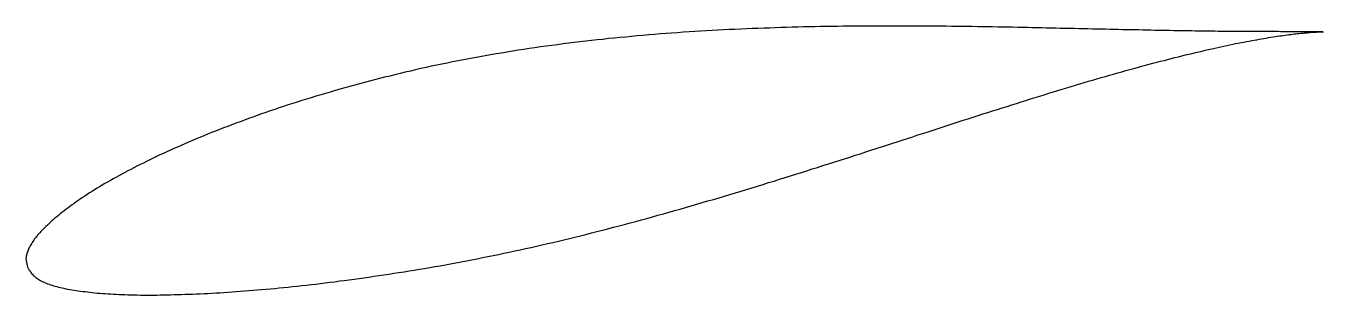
# Model space of a CAD drawing. Header units: metres. Extents: x -37 to 74, y -9 to 14.
import ezdxf

# ---------------------------------------------------------------- set-up
doc = ezdxf.new("R2010")
doc.units = ezdxf.units.M

msp = doc.modelspace()

# ---------------------------------------------------------------- linework, layer by layer
msp.add_lwpolyline([(74.44, 13.48), (74.43, 13.48), (74.43, 13.48), (74.42, 13.49), (74.4, 13.49), (74.38, 13.49), (74.36, 13.49), (74.33, 13.49), (74.3, 13.49), (74.26, 13.5), (74.22, 13.5), (74.17, 13.5), (74.12, 13.5), (74.07, 13.5), (74.01, 13.5), (73.94, 13.5), (73.87, 13.5), (73.8, 13.51), (73.73, 13.51), (73.65, 13.51), (73.56, 13.51), (73.47, 13.51), (73.38, 13.51), (73.28, 13.51), (73.18, 13.51), (73.07, 13.51), (72.96, 13.51), (72.85, 13.51), (72.73, 13.51), (72.6, 13.51), (72.48, 13.51), (72.34, 13.51), (72.21, 13.51), (72.07, 13.51), (71.92, 13.51), (71.78, 13.51), (71.62, 13.51), (71.47, 13.51), (71.31, 13.51), (71.14, 13.51), (70.97, 13.51), (70.8, 13.51), (70.62, 13.52), (70.44, 13.52), (70.25, 13.52), (70.06, 13.52), (69.87, 13.52), (69.67, 13.52), (69.47, 13.52), (69.27, 13.52), (69.06, 13.52), (68.84, 13.52), (68.62, 13.52), (68.4, 13.52), (68.18, 13.52), (67.95, 13.52), (67.71, 13.52), (67.48, 13.53), (67.24, 13.53), (66.99, 13.53), (66.74, 13.53), (66.49, 13.53), (66.23, 13.54), (65.97, 13.54), (65.71, 13.54), (65.44, 13.54), (65.17, 13.55), (64.89, 13.55), (64.62, 13.55), (64.33, 13.56), (64.05, 13.56), (63.76, 13.57), (63.46, 13.57), (63.17, 13.58), (62.87, 13.58), (62.56, 13.58), (62.26, 13.59), (61.94, 13.59), (61.63, 13.6), (61.31, 13.61), (60.99, 13.61), (60.67, 13.62), (60.34, 13.62), (60.01, 13.63), (59.67, 13.64), (59.34, 13.64), (58.99, 13.65), (58.65, 13.66), (58.3, 13.66), (57.95, 13.67), (57.6, 13.68), (57.24, 13.68), (56.88, 13.69), (56.52, 13.7), (56.15, 13.71), (55.78, 13.72), (55.41, 13.72), (55.04, 13.73), (54.66, 13.74), (54.28, 13.75), (53.89, 13.76), (53.51, 13.77), (53.12, 13.78), (52.73, 13.78), (52.33, 13.79), (51.93, 13.8), (51.53, 13.81), (51.13, 13.82), (50.72, 13.83), (50.32, 13.84), (49.91, 13.85), (49.49, 13.85), (49.08, 13.86), (48.66, 13.87), (48.24, 13.88), (47.82, 13.89), (47.39, 13.9), (46.97, 13.9), (46.54, 13.91), (46.1, 13.92), (45.67, 13.93), (45.23, 13.93), (44.8, 13.94), (44.36, 13.95), (43.91, 13.95), (43.47, 13.96), (43.02, 13.97), (42.58, 13.97), (42.13, 13.98), (41.67, 13.98), (41.22, 13.99), (40.76, 13.99), (40.31, 13.99), (39.85, 14), (39.39, 14), (38.93, 14), (38.46, 14), (38, 14), (37.53, 14), (37.06, 14), (36.59, 14), (36.12, 14), (35.65, 14), (35.18, 14), (34.7, 13.99), (34.22, 13.99), (33.75, 13.99), (33.27, 13.98), (32.79, 13.97), (32.31, 13.97), (31.83, 13.96), (31.34, 13.95), (30.86, 13.94), (30.38, 13.93), (29.89, 13.92), (29.41, 13.91), (28.92, 13.9), (28.43, 13.88), (27.94, 13.87), (27.45, 13.85), (26.96, 13.83), (26.47, 13.82), (25.98, 13.8), (25.49, 13.78), (25, 13.76), (24.51, 13.74), (24.01, 13.71), (23.52, 13.69), (23.03, 13.66), (22.54, 13.64), (22.04, 13.61), (21.55, 13.58), (21.05, 13.55), (20.56, 13.52), (20.07, 13.49), (19.57, 13.46), (19.08, 13.42), (18.58, 13.39), (18.09, 13.35), (17.6, 13.32), (17.1, 13.28), (16.61, 13.24), (16.12, 13.19), (15.62, 13.15), (15.13, 13.11), (14.64, 13.06), (14.15, 13.01), (13.66, 12.97), (13.17, 12.92), (12.67, 12.86), (12.19, 12.81), (11.7, 12.76), (11.21, 12.7), (10.72, 12.65), (10.23, 12.59), (9.75, 12.53), (9.26, 12.47), (8.78, 12.4), (8.3, 12.34), (7.81, 12.27), (7.33, 12.21), (6.85, 12.14), (6.37, 12.07), (5.9, 12), (5.42, 11.92), (4.94, 11.85), (4.47, 11.77), (4, 11.69), (3.52, 11.61), (3.05, 11.53), (2.58, 11.45), (2.12, 11.37), (1.65, 11.28), (1.18, 11.2), (0.72, 11.11), (0.26, 11.02), (-0.2, 10.93), (-0.66, 10.83), (-1.12, 10.74), (-1.57, 10.64), (-2.03, 10.55), (-2.48, 10.45), (-2.93, 10.35), (-3.38, 10.25), (-3.82, 10.14), (-4.27, 10.04), (-4.71, 9.94), (-5.15, 9.83), (-5.59, 9.72), (-6.03, 9.61), (-6.46, 9.5), (-6.89, 9.39), (-7.33, 9.28), (-7.75, 9.17), (-8.18, 9.05), (-8.6, 8.94), (-9.03, 8.82), (-9.45, 8.71), (-9.86, 8.59), (-10.28, 8.47), (-10.69, 8.35), (-11.1, 8.23), (-11.51, 8.11), (-11.92, 7.99), (-12.32, 7.86), (-12.72, 7.74), (-13.12, 7.62), (-13.52, 7.49), (-13.91, 7.37), (-14.3, 7.24), (-14.69, 7.11), (-15.08, 6.99), (-15.46, 6.86), (-15.84, 6.73), (-16.22, 6.6), (-16.59, 6.47), (-16.96, 6.34), (-17.33, 6.21), (-17.7, 6.08), (-18.06, 5.94), (-18.42, 5.81), (-18.78, 5.68), (-19.14, 5.55), (-19.49, 5.41), (-19.84, 5.28), (-20.19, 5.14), (-20.53, 5.01), (-20.87, 4.87), (-21.21, 4.74), (-21.54, 4.6), (-21.87, 4.46), (-22.2, 4.33), (-22.52, 4.19), (-22.84, 4.05), (-23.16, 3.92), (-23.48, 3.78), (-23.79, 3.64), (-24.1, 3.51), (-24.4, 3.37), (-24.71, 3.23), (-25, 3.09), (-25.3, 2.96), (-25.59, 2.82), (-25.88, 2.68), (-26.16, 2.55), (-26.45, 2.41), (-26.72, 2.27), (-27, 2.13), (-27.27, 2), (-27.54, 1.86), (-27.8, 1.72), (-28.06, 1.59), (-28.32, 1.45), (-28.57, 1.32), (-28.82, 1.18), (-29.07, 1.04), (-29.31, 0.91), (-29.55, 0.78), (-29.79, 0.64), (-30.02, 0.51), (-30.25, 0.37), (-30.47, 0.24), (-30.69, 0.11), (-30.91, -0.03), (-31.12, -0.16), (-31.33, -0.29), (-31.54, -0.42), (-31.74, -0.56), (-31.94, -0.69), (-32.13, -0.82), (-32.32, -0.95), (-32.51, -1.08), (-32.69, -1.21), (-32.87, -1.33), (-33.04, -1.46), (-33.21, -1.59), (-33.38, -1.72), (-33.54, -1.84), (-33.7, -1.97), (-33.85, -2.09), (-34.01, -2.21), (-34.15, -2.33), (-34.3, -2.45), (-34.43, -2.57), (-34.57, -2.69), (-34.7, -2.81), (-34.83, -2.93), (-34.95, -3.04), (-35.07, -3.16), (-35.19, -3.27), (-35.3, -3.38), (-35.41, -3.49), (-35.51, -3.6), (-35.61, -3.71), (-35.7, -3.82), (-35.8, -3.92), (-35.88, -4.03), (-35.97, -4.13), (-36.05, -4.23), (-36.12, -4.34), (-36.19, -4.44), (-36.26, -4.54), (-36.32, -4.64), (-36.38, -4.73), (-36.43, -4.83), (-36.48, -4.93), (-36.53, -5.02), (-36.57, -5.11), (-36.61, -5.2), (-36.64, -5.29), (-36.67, -5.37), (-36.7, -5.46), (-36.72, -5.54), (-36.74, -5.62), (-36.76, -5.69), (-36.77, -5.75), (-36.78, -5.81), (-36.78, -5.87), (-36.79, -5.91), (-36.79, -5.93), (-36.66, -6.64), (-36.66, -6.65), (-36.65, -6.66), (-36.63, -6.69), (-36.61, -6.73), (-36.58, -6.78), (-36.55, -6.84), (-36.51, -6.9), (-36.46, -6.97), (-36.41, -7.04), (-36.36, -7.11), (-36.3, -7.18), (-36.24, -7.25), (-36.17, -7.32), (-36.1, -7.39), (-36.03, -7.45), (-35.95, -7.52), (-35.86, -7.58), (-35.78, -7.64), (-35.69, -7.7), (-35.59, -7.75), (-35.49, -7.81), (-35.39, -7.86), (-35.28, -7.91), (-35.17, -7.96), (-35.05, -8.01), (-34.94, -8.06), (-34.81, -8.11), (-34.69, -8.15), (-34.55, -8.19), (-34.42, -8.23), (-34.28, -8.27), (-34.14, -8.31), (-33.99, -8.35), (-33.84, -8.38), (-33.69, -8.42), (-33.53, -8.45), (-33.36, -8.49), (-33.2, -8.52), (-33.03, -8.55), (-32.85, -8.58), (-32.67, -8.61), (-32.49, -8.64), (-32.3, -8.67), (-32.11, -8.69), (-31.92, -8.72), (-31.72, -8.74), (-31.52, -8.77), (-31.31, -8.79), (-31.1, -8.81), (-30.89, -8.83), (-30.67, -8.86), (-30.45, -8.87), (-30.23, -8.89), (-30, -8.91), (-29.77, -8.93), (-29.53, -8.94), (-29.29, -8.95), (-29.05, -8.97), (-28.8, -8.98), (-28.55, -8.99), (-28.3, -9), (-28.04, -9.01), (-27.78, -9.01), (-27.51, -9.02), (-27.25, -9.02), (-26.98, -9.03), (-26.7, -9.03), (-26.42, -9.03), (-26.14, -9.03), (-25.85, -9.03), (-25.57, -9.03), (-25.27, -9.02), (-24.98, -9.02), (-24.68, -9.02), (-24.38, -9.01), (-24.07, -9), (-23.76, -8.99), (-23.45, -8.98), (-23.14, -8.97), (-22.82, -8.96), (-22.5, -8.95), (-22.17, -8.93), (-21.85, -8.92), (-21.52, -8.9), (-21.18, -8.89), (-20.85, -8.87), (-20.51, -8.85), (-20.16, -8.83), (-19.82, -8.81), (-19.47, -8.78), (-19.12, -8.76), (-18.77, -8.74), (-18.41, -8.71), (-18.05, -8.68), (-17.69, -8.65), (-17.32, -8.62), (-16.95, -8.59), (-16.58, -8.56), (-16.21, -8.53), (-15.83, -8.49), (-15.45, -8.46), (-15.07, -8.42), (-14.69, -8.38), (-14.3, -8.35), (-13.92, -8.31), (-13.52, -8.26), (-13.13, -8.22), (-12.73, -8.18), (-12.34, -8.13), (-11.94, -8.09), (-11.53, -8.04), (-11.13, -7.99), (-10.72, -7.94), (-10.31, -7.89), (-9.9, -7.83), (-9.49, -7.78), (-9.07, -7.73), (-8.65, -7.67), (-8.23, -7.61), (-7.81, -7.55), (-7.39, -7.49), (-6.96, -7.43), (-6.53, -7.37), (-6.1, -7.31), (-5.67, -7.24), (-5.24, -7.17), (-4.81, -7.11), (-4.37, -7.04), (-3.93, -6.97), (-3.49, -6.9), (-3.05, -6.82), (-2.61, -6.75), (-2.16, -6.67), (-1.72, -6.6), (-1.27, -6.52), (-0.82, -6.44), (-0.37, -6.36), (0.08, -6.27), (0.54, -6.19), (0.99, -6.1), (1.44, -6.01), (1.9, -5.93), (2.36, -5.83), (2.82, -5.74), (3.28, -5.65), (3.74, -5.55), (4.2, -5.46), (4.66, -5.36), (5.13, -5.26), (5.59, -5.16), (6.06, -5.06), (6.52, -4.95), (6.99, -4.85), (7.46, -4.74), (7.93, -4.63), (8.4, -4.52), (8.87, -4.41), (9.34, -4.3), (9.81, -4.19), (10.28, -4.07), (10.75, -3.96), (11.23, -3.84), (11.7, -3.72), (12.17, -3.6), (12.65, -3.48), (13.12, -3.36), (13.6, -3.23), (14.07, -3.11), (14.55, -2.98), (15.02, -2.85), (15.5, -2.73), (15.98, -2.6), (16.45, -2.47), (16.93, -2.34), (17.4, -2.2), (17.88, -2.07), (18.36, -1.94), (18.83, -1.8), (19.31, -1.67), (19.78, -1.53), (20.26, -1.39), (20.74, -1.26), (21.21, -1.12), (21.69, -0.98), (22.16, -0.84), (22.64, -0.7), (23.11, -0.56), (23.58, -0.42), (24.06, -0.27), (24.53, -0.13), (25, 0.01), (25.48, 0.16), (25.95, 0.3), (26.42, 0.44), (26.89, 0.59), (27.36, 0.73), (27.83, 0.88), (28.3, 1.02), (28.76, 1.17), (29.23, 1.32), (29.7, 1.46), (30.16, 1.61), (30.63, 1.76), (31.09, 1.9), (31.55, 2.05), (32.02, 2.2), (32.48, 2.34), (32.94, 2.49), (33.39, 2.64), (33.85, 2.78), (34.31, 2.93), (34.76, 3.07), (35.22, 3.22), (35.67, 3.37), (36.12, 3.51), (36.57, 3.66), (37.02, 3.8), (37.47, 3.95), (37.92, 4.09), (38.36, 4.24), (38.81, 4.38), (39.25, 4.52), (39.69, 4.67), (40.13, 4.81), (40.57, 4.95), (41, 5.09), (41.44, 5.23), (41.87, 5.37), (42.3, 5.51), (42.73, 5.65), (43.16, 5.79), (43.58, 5.93), (44.01, 6.06), (44.43, 6.2), (44.85, 6.33), (45.27, 6.47), (45.69, 6.6), (46.1, 6.73), (46.52, 6.86), (46.93, 7), (47.34, 7.12), (47.74, 7.25), (48.15, 7.38), (48.55, 7.51), (48.95, 7.63), (49.35, 7.76), (49.75, 7.88), (50.14, 8), (50.53, 8.12), (50.92, 8.24), (51.31, 8.36), (51.69, 8.48), (52.08, 8.6), (52.46, 8.71), (52.83, 8.82), (53.21, 8.94), (53.58, 9.05), (53.95, 9.16), (54.32, 9.27), (54.69, 9.37), (55.05, 9.48), (55.41, 9.58), (55.77, 9.69), (56.12, 9.79), (56.48, 9.89), (56.83, 9.99), (57.17, 10.08), (57.52, 10.18), (57.86, 10.28), (58.2, 10.37), (58.53, 10.46), (58.87, 10.55), (59.2, 10.64), (59.52, 10.73), (59.85, 10.81), (60.17, 10.9), (60.49, 10.98), (60.8, 11.06), (61.12, 11.14), (61.42, 11.22), (61.73, 11.3), (62.03, 11.37), (62.33, 11.45), (62.63, 11.52), (62.92, 11.59), (63.21, 11.66), (63.5, 11.73), (63.79, 11.8), (64.07, 11.86), (64.34, 11.93), (64.62, 11.99), (64.89, 12.05), (65.16, 12.11), (65.42, 12.17), (65.68, 12.22), (65.94, 12.28), (66.19, 12.33), (66.44, 12.39), (66.69, 12.44), (66.93, 12.49), (67.17, 12.53), (67.41, 12.58), (67.64, 12.63), (67.87, 12.67), (68.09, 12.71), (68.32, 12.75), (68.53, 12.79), (68.75, 12.83), (68.96, 12.87), (69.17, 12.91), (69.37, 12.94), (69.57, 12.97), (69.77, 13.01), (69.96, 13.04), (70.15, 13.07), (70.33, 13.1), (70.51, 13.12), (70.69, 13.15), (70.86, 13.17), (71.03, 13.2), (71.19, 13.22), (71.35, 13.24), (71.51, 13.26), (71.67, 13.28), (71.81, 13.3), (71.96, 13.32), (72.1, 13.34), (72.24, 13.35), (72.37, 13.37), (72.5, 13.38), (72.63, 13.39), (72.75, 13.4), (72.86, 13.41), (72.98, 13.42), (73.09, 13.43), (73.19, 13.44), (73.29, 13.45), (73.39, 13.46), (73.48, 13.46), (73.57, 13.47), (73.65, 13.47), (73.73, 13.48), (73.81, 13.48), (73.88, 13.48), (73.95, 13.49), (74.01, 13.49), (74.07, 13.49), (74.12, 13.49), (74.17, 13.49), (74.22, 13.49), (74.26, 13.49), (74.3, 13.49), (74.33, 13.49), (74.36, 13.49), (74.38, 13.49), (74.4, 13.49), (74.42, 13.49), (74.43, 13.48), (74.43, 13.48), (74.44, 13.48)], close=True)

doc.saveas('drawing.dxf')
